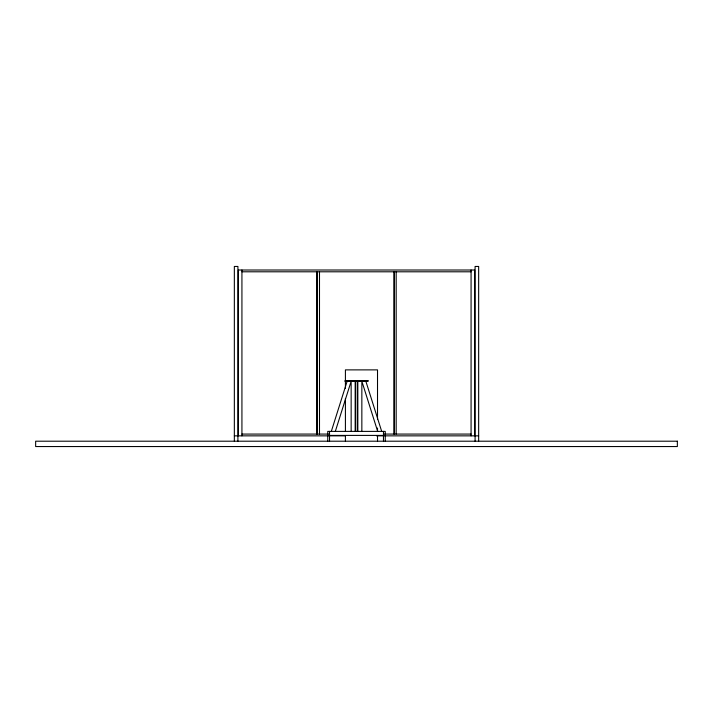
<?xml version="1.0" encoding="UTF-8"?>
<svg xmlns="http://www.w3.org/2000/svg" width="713" height="713" viewBox="0 0 713 713"><rect width="100%" height="100%" fill="white"/><g stroke="black" fill="none" stroke-linecap="round" stroke-linejoin="round"><path stroke-width="1.07" d="M331.313 431.392L347.142 381.241M335.324 431.392L351.152 381.241L351.152 431.392M241.93 271.796L471.07 271.796M241.93 434.074L328.693 434.074M384.307 434.074L471.07 434.074M329.531 435.411L383.469 435.411M234.345 435.857L237.91 435.857M345.377 435.857L238.356 435.857L238.356 270.013L474.644 270.013L474.644 435.857L376.526 435.857M475.09 435.857L478.655 435.857M365.858 381.241L381.687 431.392M377.676 431.392L361.847 381.241L361.847 431.392M478.655 441.204L478.655 266.448L475.09 266.448L475.09 441.204M471.07 270.013L471.07 435.857M396.178 271.796L396.178 434.074M394.396 271.796L394.396 434.074M393.95 271.796L393.95 434.074M385.252 441.204L385.252 431.392L327.748 431.392L327.748 441.204M383.469 431.392L383.469 441.204M377.516 419.253L377.516 369.878L345.413 369.878L345.413 388.532M377.516 428.032L377.516 431.329M377.516 435.714L377.516 441.204M357.837 381.241L357.837 431.392M357.391 381.241L357.391 431.392M355.609 381.241L355.609 431.392M355.163 381.241L355.163 431.392M345.413 398.407L345.413 431.329M345.413 435.714L345.413 441.204M329.531 431.392L329.531 441.204M319.495 271.796L319.495 434.074M317.267 271.796L317.267 434.074M316.822 271.796L316.822 434.074M241.93 270.013L241.93 435.857M237.91 441.204L237.91 266.448L234.345 266.448L234.345 441.204M368.095 380.795L344.905 380.795L344.905 381.241L368.095 381.241L368.095 380.795M677.35 441.204L35.65 441.204L35.65 446.552L677.35 446.552L677.35 441.204"/></g></svg>
